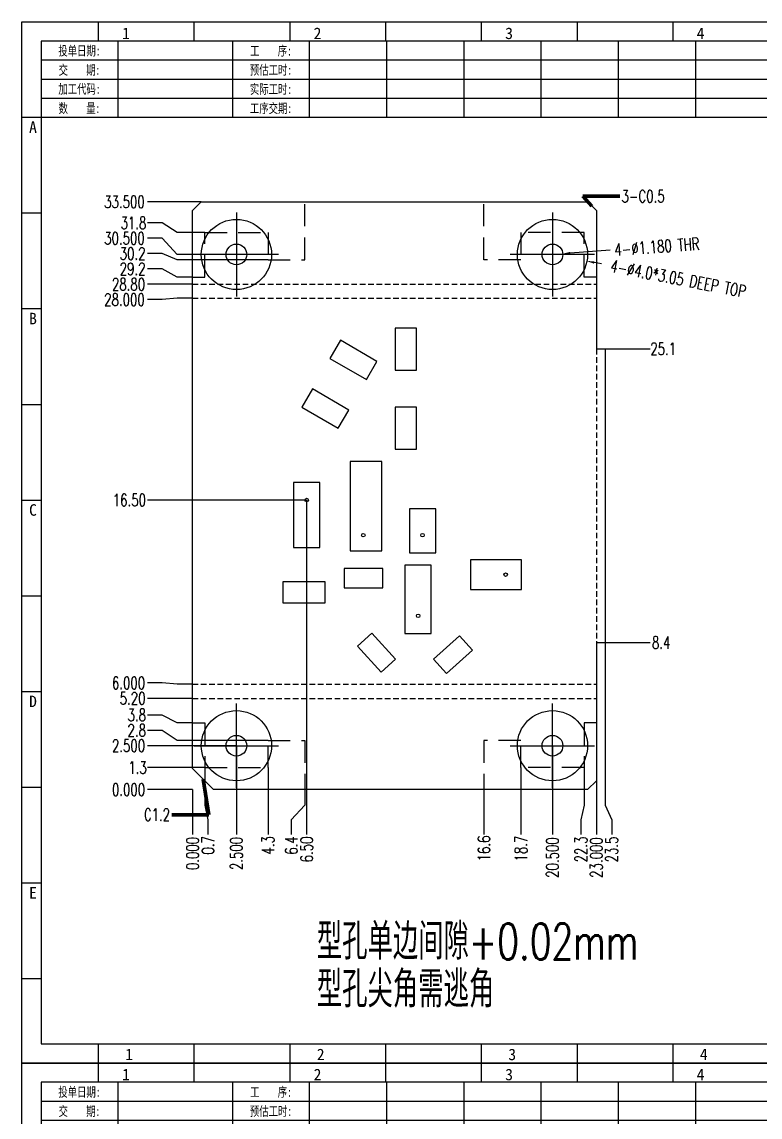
# Model space of a CAD drawing. Header units: millimetres. Extents: x -2852 to 5627, y -2271 to 1849.
# Drawn here: x -2726 to -2683.9, y -426.7 to -364.3 of the extents above; entities that cross this region are included whole.
import ezdxf
from ezdxf.enums import TextEntityAlignment as Align

# ---------------------------------------------------------------- set-up
doc = ezdxf.new("R2010")
doc.units = ezdxf.units.MM
doc.header["$PDSIZE"] = 3
for name, pattern in [('CENTER', [50.8, 31.75, -6.35, 6.35, -6.35]), ('DASHED', [19.05, 12.7, -6.35]), ('DASHED2', [9.525, 6.35, -3.175])]:
    doc.linetypes.add(name, pattern=pattern)
for name, color, linetype in [('1', 7, 'Continuous'), ('11', 4, 'DASHED2'), ('41', 1, 'Continuous'), ('PUNCH', 1, 'Continuous'), ('S01', 170, 'Continuous')]:
    doc.layers.add(name, color=color, linetype=linetype)
doc.styles.add('jet01', font='simplex.shx', dxfattribs={"width": 0.7, "bigfont": 'hztxt.shx'})
doc.styles.add('jet02', font='simplex.shx', dxfattribs={"width": 0.7})
doc.styles.get("Standard").update_dxf_attribs({"font": '仿宋_GB2312_0.ttf', "width": 0.7})
doc.styles.add('tk', font='', dxfattribs={"width": 0.7})
doc.styles.add('tk 2', font='仿宋_GB2312_0.ttf', dxfattribs={"width": 0.65})
doc.styles.get('tk').set_extended_font_data('NSimSun')
doc.dimstyles.new('jet02', dxfattribs={"dimtxt": 3.5, "dimasz": 2.1, "dimexe": 1, "dimexo": 0, "dimgap": 0.5, "dimtad": 0, "dimtoh": 1, "dimdec": 3, "dimzin": 9, "dimdsep": 46, "dimtxsty": 'jet02', "dimcen": 0, "dimclrt": 256, "dimazin": 2, "dimtfac": 1, "dimtdec": 3, "dimtofl": 0, "dimtmove": 0, "dimatfit": 1, "dimfxl": 0, "dimarcsym": 0})

# ---------------------------------------------------------------- blocks, each defined once
blk = doc.blocks.new('S01-PILOT119')
at = {"layer": 'S01', "color": 6, "linetype": 'CENTER'}
for p, q in [((0, 2.4), (0, -2.4)), ((2.4, 0), (-2.4, 0))]:
    blk.add_line(p, q, dxfattribs=at)
at = {"layer": 'S01', "linetype": 'Continuous'}
for radius in [2, 0.59]:
    blk.add_circle((0, 0), radius, dxfattribs=at)
blk = doc.blocks.new('A3-N')
at = {"layer": '1', "color": 1}
for p, q in [((0, 0), (0, 296.73)), ((0, 296.73), (420, 296.73)), ((21.82, 291.27), (21.82, 296.73)), ((49.09, 291.27), (49.09, 296.73)), ((76.36, 291.27), (76.36, 296.73)), ((103.64, 291.27), (103.64, 296.73)), ((103.64, 291.27), (103.64, 296.73)), ((103.64, 291.27), (103.64, 296.73)), ((130.91, 291.27), (130.91, 296.73)), ((158.18, 291.27), (158.18, 296.73)), ((185.45, 291.27), (185.45, 296.73)), ((5.45, 269.45), (0, 269.45)), ((5.45, 242.18), (0, 242.18)), ((5.45, 214.91), (0, 214.91)), ((5.45, 187.64), (0, 187.64)), ((5.45, 160.36), (0, 160.36)), ((5.45, 133.09), (0, 133.09)), ((5.45, 105.82), (0, 105.82)), ((5.45, 78.55), (0, 78.55)), ((5.45, 51.27), (0, 51.27)), ((5.45, 24), (0, 24)), ((21.82, 0), (21.82, 5.45)), ((49.09, 0), (49.09, 5.45)), ((76.36, 0), (76.36, 5.45)), ((103.64, 0), (103.64, 5.45)), ((130.91, 0), (130.91, 5.45)), ((158.18, 0), (158.18, 5.45)), ((185.45, 0), (185.45, 5.45)), ((1, 0), (0, 0)), ((420, 0), (1, 0))]:
    blk.add_line(p, q, dxfattribs=at)
at = {"layer": '1'}
blk.add_lwpolyline([(221.45, 5.45), (414.55, 5.45), (414.55, 291.27), (5.45, 291.27), (5.45, 5.45), (414.55, 5.45)], dxfattribs=at)
at = {"layer": '41'}
for p, q in [((27.27, 291.27), (27.27, 269.45)), ((60, 291.27), (60, 269.45)), ((81.82, 291.27), (81.82, 269.45)), ((103.82, 291.27), (103.82, 269.45)), ((125.82, 291.27), (125.82, 269.45)), ((147.82, 291.27), (147.82, 269.45)), ((169.82, 291.27), (169.82, 269.45)), ((191.82, 291.27), (191.82, 269.45)), ((367.82, 285.82), (5.45, 285.82)), ((367.82, 280.36), (5.45, 280.36)), ((367.82, 274.91), (5.45, 274.91)), ((414.55, 269.45), (5.45, 269.45))]:
    blk.add_line(p, q, dxfattribs=at)
at = {"layer": '1', "color": 1}
for s, p in [('1', (29.64, 295.11)), ('2', (84.18, 295.11)), ('3', (138.73, 295.11)), ('4', (193.27, 295.11)), ('1', (30.53, 4.11)), ('2', (85.08, 4.11)), ('3', (139.62, 4.11)), ('4', (194.17, 4.11))]:
    blk.add_text(s, height=3.27, dxfattribs=at).set_placement(p, align=Align.TOP_CENTER)
at = {"layer": '1', "style": 'tk', "width": 0.7}
for s, p in [('工    序:', (70.91, 288.55)), ('投单日期:', (16.36, 288.55)), ('交    期:', (16.36, 283.09)), ('预估工时:', (70.91, 283.09)), ('加工代码:', (16.36, 277.64)), ('实际工时:', (70.91, 277.64)), ('数    量:', (16.36, 272.18)), ('工序交期:', (70.91, 272.18))]:
    blk.add_text(s, height=2.727, dxfattribs=at).set_placement(p, align=Align.MIDDLE)
at = {"layer": '1', "color": 1}
for s, p in [('A', (2.04, 268.36)), ('B', (2.04, 213.82)), ('C', (2.04, 159.27)), ('D', (2.04, 104.73)), ('E', (2.04, 50.18))]:
    blk.add_text(s, height=3.27, dxfattribs=at).set_placement(p, align=Align.TOP_LEFT)
at = {"layer": '1', "style": 'tk 2', "width": 0.7}
for tag, p in [('PATR-NO1', (309.84, 32.96)), ('TITLE', (365.74, 30.9)), ('PATR-NO2', (309.84, 27.81)), ('DWG-NO:', (366.54, 18.14))]:
    blk.add_attdef(tag, p, '', height=3.27, dxfattribs=at)
at = {"layer": '1', "color": 1, "style": 'tk 2', "width": 0.7}
for tag, p in [('DRAW', (314.55, 7.27)), ('DATE', (334.72, 7.32))]:
    blk.add_attdef(tag, p, '', height=3.49, dxfattribs=at)
at = {"layer": '1', "style": 'tk 2', "width": 0.7}
for tag, p in [('SCALE', (376.55, 8.73)), ('SHEET', (386.6, 8.72)), ('REV', (397.38, 8.73))]:
    blk.add_attdef(tag, text='', height=2.18, dxfattribs=at).set_placement(p, align=Align.MIDDLE_LEFT)
blk = doc.blocks.new('*D776')
at = {"layer": '41', "ltscale": 0.05}
blk.add_line((-1801.044, -2860.479), (-1803.608, -2860.479), dxfattribs=at)
at = {"layer": 'Defpoints', "color": 0, "ltscale": 0.05}
for p in [(-1803.608, -2860.479), (-1801.044, -2860.479), (-1801.044, -2860.479)]:
    blk.add_point(p, dxfattribs=at)
at = {"layer": '41', "ltscale": 0.05, "insert": (-1804.688, -2860.479), "char_height": 0.7, "attachment_point": 5, "style": 'jet02'}
blk.add_mtext('0.000', dxfattribs=at)
blk = doc.blocks.new('*D777')
at = {"layer": '41', "ltscale": 0.05}
blk.add_line((-1800.344, -2859.229), (-1803.608, -2859.229), dxfattribs=at)
at = {"layer": 'Defpoints', "color": 0, "ltscale": 0.05}
for p in [(-1803.608, -2859.229), (-1800.344, -2859.229), (-1801.044, -2860.479)]:
    blk.add_point(p, dxfattribs=at)
at = {"layer": '41', "ltscale": 0.05, "insert": (-1804.175, -2859.229), "char_height": 0.7, "attachment_point": 5, "style": 'jet02'}
blk.add_mtext('1.3', dxfattribs=at)
blk = doc.blocks.new('*D778')
at = {"layer": '41', "ltscale": 0.05}
blk.add_line((-1798.544, -2857.979), (-1803.608, -2857.979), dxfattribs=at)
at = {"layer": 'Defpoints', "color": 0, "ltscale": 0.05}
for p in [(-1803.608, -2857.979), (-1798.544, -2857.979), (-1801.044, -2860.479)]:
    blk.add_point(p, dxfattribs=at)
at = {"layer": '41', "ltscale": 0.05, "insert": (-1804.688, -2857.979), "char_height": 0.7, "attachment_point": 5, "style": 'jet02'}
blk.add_mtext('2.500', dxfattribs=at)
blk = doc.blocks.new('*D779')
at = {"layer": '41', "ltscale": 0.05}
for p, q in [((-1802.768, -2857.104), (-1803.608, -2857.104)), ((-1801.928, -2857.679), (-1802.768, -2857.104)), ((-1796.744, -2857.679), (-1801.928, -2857.679))]:
    blk.add_line(p, q, dxfattribs=at)
at = {"layer": 'Defpoints', "color": 0, "ltscale": 0.05}
for p in [(-1803.608, -2857.104), (-1796.744, -2857.679), (-1801.044, -2860.479)]:
    blk.add_point(p, dxfattribs=at)
at = {"layer": '41', "ltscale": 0.05, "insert": (-1804.222, -2857.104), "char_height": 0.7, "attachment_point": 5, "style": 'jet02'}
blk.add_mtext('2.8', dxfattribs=at)
blk = doc.blocks.new('*D780')
at = {"layer": '41', "ltscale": 0.05}
for p, q in [((-1802.768, -2856.229), (-1803.608, -2856.229)), ((-1801.928, -2856.679), (-1802.768, -2856.229)), ((-1801.044, -2856.679), (-1801.928, -2856.679))]:
    blk.add_line(p, q, dxfattribs=at)
at = {"layer": 'Defpoints', "color": 0, "ltscale": 0.05}
for p in [(-1803.608, -2856.229), (-1801.044, -2856.679), (-1801.044, -2860.479)]:
    blk.add_point(p, dxfattribs=at)
at = {"layer": '41', "ltscale": 0.05, "insert": (-1804.222, -2856.229), "char_height": 0.7, "attachment_point": 5, "style": 'jet02'}
blk.add_mtext('3.8', dxfattribs=at)
blk = doc.blocks.new('*D781')
at = {"layer": '41', "ltscale": 0.05}
blk.add_line((-1801.044, -2855.279), (-1803.608, -2855.279), dxfattribs=at)
at = {"layer": 'Defpoints', "color": 0, "ltscale": 0.05}
for p in [(-1803.608, -2855.279), (-1801.044, -2855.279), (-1801.044, -2860.479)]:
    blk.add_point(p, dxfattribs=at)
at = {"layer": '41', "ltscale": 0.05, "insert": (-1804.455, -2855.279), "char_height": 0.7, "attachment_point": 5, "style": 'jet02'}
blk.add_mtext('5.20', dxfattribs=at)
blk = doc.blocks.new('*D782')
at = {"layer": '41', "ltscale": 0.05}
for p, q in [((-1802.768, -2854.404), (-1803.608, -2854.404)), ((-1801.928, -2854.479), (-1802.768, -2854.404)), ((-1801.044, -2854.479), (-1801.928, -2854.479))]:
    blk.add_line(p, q, dxfattribs=at)
at = {"layer": 'Defpoints', "color": 0, "ltscale": 0.05}
for p in [(-1803.608, -2854.404), (-1801.044, -2854.479), (-1801.044, -2860.479)]:
    blk.add_point(p, dxfattribs=at)
at = {"layer": '41', "ltscale": 0.05, "insert": (-1804.688, -2854.404), "char_height": 0.7, "attachment_point": 5, "style": 'jet02'}
blk.add_mtext('6.000', dxfattribs=at)
blk = doc.blocks.new('*D783')
at = {"layer": '41', "ltscale": 0.05}
blk.add_line((-1794.544, -2843.979), (-1803.608, -2843.979), dxfattribs=at)
at = {"layer": 'Defpoints', "color": 0, "ltscale": 0.05}
for p in [(-1803.608, -2843.979), (-1794.544, -2843.979), (-1801.044, -2860.479)]:
    blk.add_point(p, dxfattribs=at)
at = {"layer": '41', "ltscale": 0.05, "insert": (-1804.642, -2843.979), "char_height": 0.7, "attachment_point": 5, "style": 'jet02'}
blk.add_mtext('16.50', dxfattribs=at)
blk = doc.blocks.new('*D784')
at = {"layer": '41', "ltscale": 0.05}
for p, q in [((-1802.768, -2832.554), (-1803.608, -2832.554)), ((-1801.928, -2832.479), (-1802.768, -2832.554)), ((-1801.044, -2832.479), (-1801.928, -2832.479))]:
    blk.add_line(p, q, dxfattribs=at)
at = {"layer": 'Defpoints', "color": 0, "ltscale": 0.05}
for p in [(-1803.608, -2832.554), (-1801.044, -2832.479), (-1801.044, -2860.479)]:
    blk.add_point(p, dxfattribs=at)
at = {"layer": '41', "ltscale": 0.05, "insert": (-1804.922, -2832.554), "char_height": 0.7, "attachment_point": 5, "style": 'jet02'}
blk.add_mtext('28.000', dxfattribs=at)
blk = doc.blocks.new('*D785')
at = {"layer": '41', "ltscale": 0.05}
blk.add_line((-1801.044, -2831.679), (-1803.608, -2831.679), dxfattribs=at)
at = {"layer": 'Defpoints', "color": 0, "ltscale": 0.05}
for p in [(-1803.608, -2831.679), (-1801.044, -2831.679), (-1801.044, -2860.479)]:
    blk.add_point(p, dxfattribs=at)
at = {"layer": '41', "ltscale": 0.05, "insert": (-1804.688, -2831.679), "char_height": 0.7, "attachment_point": 5, "style": 'jet02'}
blk.add_mtext('28.80', dxfattribs=at)
blk = doc.blocks.new('*D786')
at = {"layer": '41', "ltscale": 0.05}
for p, q in [((-1802.768, -2830.804), (-1803.608, -2830.804)), ((-1801.928, -2831.279), (-1802.768, -2830.804)), ((-1801.044, -2831.279), (-1801.928, -2831.279))]:
    blk.add_line(p, q, dxfattribs=at)
at = {"layer": 'Defpoints', "color": 0, "ltscale": 0.05}
for p in [(-1803.608, -2830.804), (-1801.044, -2831.279), (-1801.044, -2860.479)]:
    blk.add_point(p, dxfattribs=at)
at = {"layer": '41', "ltscale": 0.05, "insert": (-1804.455, -2830.804), "char_height": 0.7, "attachment_point": 5, "style": 'jet02'}
blk.add_mtext('29.2', dxfattribs=at)
blk = doc.blocks.new('*D787')
at = {"layer": '41', "ltscale": 0.05}
for p, q in [((-1802.768, -2829.929), (-1803.608, -2829.929)), ((-1801.928, -2830.279), (-1802.768, -2829.929)), ((-1796.744, -2830.279), (-1801.928, -2830.279))]:
    blk.add_line(p, q, dxfattribs=at)
at = {"layer": 'Defpoints', "color": 0, "ltscale": 0.05}
for p in [(-1803.608, -2829.929), (-1796.744, -2830.279), (-1801.044, -2860.479)]:
    blk.add_point(p, dxfattribs=at)
at = {"layer": '41', "ltscale": 0.05, "insert": (-1804.455, -2829.929), "char_height": 0.7, "attachment_point": 5, "style": 'jet02'}
blk.add_mtext('30.2', dxfattribs=at)
blk = doc.blocks.new('*D788')
at = {"layer": '41', "ltscale": 0.05}
for p, q in [((-1802.768, -2829.054), (-1803.608, -2829.054)), ((-1801.928, -2829.979), (-1802.768, -2829.054)), ((-1798.544, -2829.979), (-1801.928, -2829.979))]:
    blk.add_line(p, q, dxfattribs=at)
at = {"layer": 'Defpoints', "color": 0, "ltscale": 0.05}
for p in [(-1803.608, -2829.054), (-1798.544, -2829.979), (-1801.044, -2860.479)]:
    blk.add_point(p, dxfattribs=at)
at = {"layer": '41', "ltscale": 0.05, "insert": (-1804.922, -2829.054), "char_height": 0.7, "attachment_point": 5, "style": 'jet02'}
blk.add_mtext('30.500', dxfattribs=at)
blk = doc.blocks.new('*D789')
at = {"layer": '41', "ltscale": 0.05}
for p, q in [((-1802.768, -2828.179), (-1803.608, -2828.179)), ((-1801.928, -2828.729), (-1802.768, -2828.179)), ((-1800.344, -2828.729), (-1801.928, -2828.729))]:
    blk.add_line(p, q, dxfattribs=at)
at = {"layer": 'Defpoints', "color": 0, "ltscale": 0.05}
for p in [(-1803.608, -2828.179), (-1800.344, -2828.729), (-1801.044, -2860.479)]:
    blk.add_point(p, dxfattribs=at)
at = {"layer": '41', "ltscale": 0.05, "insert": (-1804.408, -2828.179), "char_height": 0.7, "attachment_point": 5, "style": 'jet02'}
blk.add_mtext('31.8', dxfattribs=at)
blk = doc.blocks.new('*D790')
at = {"layer": '41', "ltscale": 0.05}
blk.add_line((-1800.544, -2826.979), (-1803.608, -2826.979), dxfattribs=at)
at = {"layer": 'Defpoints', "color": 0, "ltscale": 0.05}
for p in [(-1803.608, -2826.979), (-1800.544, -2826.979), (-1801.044, -2860.479)]:
    blk.add_point(p, dxfattribs=at)
at = {"layer": '41', "ltscale": 0.05, "insert": (-1804.922, -2826.979), "char_height": 0.7, "attachment_point": 5, "style": 'jet02'}
blk.add_mtext('33.500', dxfattribs=at)
blk = doc.blocks.new('*D791')
at = {"layer": '41', "ltscale": 0.05}
blk.add_line((-1777.544, -2852.099), (-1774.981, -2852.099), dxfattribs=at)
at = {"layer": 'Defpoints', "color": 0, "ltscale": 0.05}
for p in [(-1777.544, -2852.099), (-1774.981, -2852.099), (-1801.044, -2860.479)]:
    blk.add_point(p, dxfattribs=at)
at = {"layer": '41', "ltscale": 0.05, "insert": (-1774.356, -2852.099), "char_height": 0.7, "attachment_point": 5, "style": 'jet02'}
blk.add_mtext('8.4', dxfattribs=at)
blk = doc.blocks.new('*D792')
at = {"layer": '41', "ltscale": 0.05}
blk.add_line((-1777.544, -2835.359), (-1774.981, -2835.359), dxfattribs=at)
at = {"layer": 'Defpoints', "color": 0, "ltscale": 0.05}
for p in [(-1777.544, -2835.359), (-1774.981, -2835.359), (-1801.044, -2860.479)]:
    blk.add_point(p, dxfattribs=at)
at = {"layer": '41', "ltscale": 0.05, "insert": (-1774.239, -2835.359), "char_height": 0.7, "attachment_point": 5, "style": 'jet02'}
blk.add_mtext('25.1', dxfattribs=at)
blk = doc.blocks.new('*D793')
at = {"layer": '41', "ltscale": 0.05}
blk.add_line((-1801.044, -2860.479), (-1801.044, -2863.043), dxfattribs=at)
at = {"layer": 'Defpoints', "color": 0, "ltscale": 0.05}
for p in [(-1801.044, -2860.479), (-1801.044, -2860.479), (-1801.044, -2863.043)]:
    blk.add_point(p, dxfattribs=at)
at = {"layer": '41', "ltscale": 0.05, "insert": (-1801.044, -2864.123), "char_height": 0.7, "attachment_point": 5, "rotation": 90, "style": 'jet02'}
blk.add_mtext('0.000', dxfattribs=at)
blk = doc.blocks.new('*D794')
at = {"layer": '41', "ltscale": 0.05}
for p, q in [((-1800.344, -2859.229), (-1800.344, -2861.363)), ((-1800.344, -2861.363), (-1800.169, -2862.203)), ((-1800.169, -2862.203), (-1800.169, -2863.043))]:
    blk.add_line(p, q, dxfattribs=at)
at = {"layer": 'Defpoints', "color": 0, "ltscale": 0.05}
for p in [(-1800.344, -2859.229), (-1801.044, -2860.479), (-1800.169, -2863.043)]:
    blk.add_point(p, dxfattribs=at)
at = {"layer": '41', "ltscale": 0.05, "insert": (-1800.169, -2863.656), "char_height": 0.7, "attachment_point": 5, "rotation": 90, "style": 'jet02'}
blk.add_mtext('0.7', dxfattribs=at)
blk = doc.blocks.new('*D795')
at = {"layer": '41', "ltscale": 0.05}
blk.add_line((-1798.544, -2857.979), (-1798.544, -2863.043), dxfattribs=at)
at = {"layer": 'Defpoints', "color": 0, "ltscale": 0.05}
for p in [(-1798.544, -2857.979), (-1801.044, -2860.479), (-1798.544, -2863.043)]:
    blk.add_point(p, dxfattribs=at)
at = {"layer": '41', "ltscale": 0.05, "insert": (-1798.544, -2864.123), "char_height": 0.7, "attachment_point": 5, "rotation": 90, "style": 'jet02'}
blk.add_mtext('2.500', dxfattribs=at)
blk = doc.blocks.new('*D796')
at = {"layer": '41', "ltscale": 0.05}
blk.add_line((-1796.744, -2859.229), (-1796.744, -2863.043), dxfattribs=at)
at = {"layer": 'Defpoints', "color": 0, "ltscale": 0.05}
for p in [(-1796.744, -2859.229), (-1801.044, -2860.479), (-1796.744, -2863.043)]:
    blk.add_point(p, dxfattribs=at)
at = {"layer": '41', "ltscale": 0.05, "insert": (-1796.744, -2863.656), "char_height": 0.7, "attachment_point": 5, "rotation": 90, "style": 'jet02'}
blk.add_mtext('4.3', dxfattribs=at)
blk = doc.blocks.new('*D797')
at = {"layer": '41', "ltscale": 0.05}
for p, q in [((-1794.644, -2860.479), (-1794.644, -2861.363)), ((-1794.644, -2861.363), (-1795.419, -2862.203)), ((-1795.419, -2862.203), (-1795.419, -2863.043))]:
    blk.add_line(p, q, dxfattribs=at)
at = {"layer": 'Defpoints', "color": 0, "ltscale": 0.05}
for p in [(-1801.044, -2860.479), (-1794.644, -2860.479), (-1795.419, -2863.043)]:
    blk.add_point(p, dxfattribs=at)
at = {"layer": '41', "ltscale": 0.05, "insert": (-1795.419, -2863.668), "char_height": 0.7, "attachment_point": 5, "rotation": 90, "style": 'jet02'}
blk.add_mtext('6.4', dxfattribs=at)
blk = doc.blocks.new('*D798')
at = {"layer": '41', "ltscale": 0.05}
blk.add_line((-1794.544, -2843.979), (-1794.544, -2863.043), dxfattribs=at)
at = {"layer": 'Defpoints', "color": 0, "ltscale": 0.05}
for p in [(-1794.544, -2843.979), (-1801.044, -2860.479), (-1794.544, -2863.043)]:
    blk.add_point(p, dxfattribs=at)
at = {"layer": '41', "ltscale": 0.05, "insert": (-1794.544, -2863.89), "char_height": 0.7, "attachment_point": 5, "rotation": 90, "style": 'jet02'}
blk.add_mtext('6.50', dxfattribs=at)
blk = doc.blocks.new('*D799')
at = {"layer": '41', "ltscale": 0.05}
blk.add_line((-1784.444, -2860.479), (-1784.444, -2863.043), dxfattribs=at)
at = {"layer": 'Defpoints', "color": 0, "ltscale": 0.05}
for p in [(-1801.044, -2860.479), (-1784.444, -2860.479), (-1784.444, -2863.043)]:
    blk.add_point(p, dxfattribs=at)
at = {"layer": '41', "ltscale": 0.05, "insert": (-1784.444, -2863.831), "char_height": 0.7, "attachment_point": 5, "rotation": 90, "style": 'jet02'}
blk.add_mtext('16.6', dxfattribs=at)
blk = doc.blocks.new('*D800')
at = {"layer": '41', "ltscale": 0.05}
blk.add_line((-1782.344, -2859.229), (-1782.344, -2863.043), dxfattribs=at)
at = {"layer": 'Defpoints', "color": 0, "ltscale": 0.05}
for p in [(-1782.344, -2859.229), (-1801.044, -2860.479), (-1782.344, -2863.043)]:
    blk.add_point(p, dxfattribs=at)
at = {"layer": '41', "ltscale": 0.05, "insert": (-1782.344, -2863.843), "char_height": 0.7, "attachment_point": 5, "rotation": 90, "style": 'jet02'}
blk.add_mtext('18.7', dxfattribs=at)
blk = doc.blocks.new('*D801')
at = {"layer": '41', "ltscale": 0.05}
blk.add_line((-1780.544, -2857.979), (-1780.544, -2863.043), dxfattribs=at)
at = {"layer": 'Defpoints', "color": 0, "ltscale": 0.05}
for p in [(-1780.544, -2857.979), (-1801.044, -2860.479), (-1780.544, -2863.043)]:
    blk.add_point(p, dxfattribs=at)
at = {"layer": '41', "ltscale": 0.05, "insert": (-1780.544, -2864.356), "char_height": 0.7, "attachment_point": 5, "rotation": 90, "style": 'jet02'}
blk.add_mtext('20.500', dxfattribs=at)
blk = doc.blocks.new('*D802')
at = {"layer": '41', "ltscale": 0.05}
for p, q in [((-1778.744, -2859.229), (-1778.744, -2861.363)), ((-1778.744, -2861.363), (-1778.919, -2862.203)), ((-1778.919, -2862.203), (-1778.919, -2863.043))]:
    blk.add_line(p, q, dxfattribs=at)
at = {"layer": 'Defpoints', "color": 0, "ltscale": 0.05}
for p in [(-1778.744, -2859.229), (-1801.044, -2860.479), (-1778.919, -2863.043)]:
    blk.add_point(p, dxfattribs=at)
at = {"layer": '41', "ltscale": 0.05, "insert": (-1778.919, -2863.89), "char_height": 0.7, "attachment_point": 5, "rotation": 90, "style": 'jet02'}
blk.add_mtext('22.3', dxfattribs=at)
blk = doc.blocks.new('*D803')
at = {"layer": '41', "ltscale": 0.05}
blk.add_line((-1778.044, -2859.979), (-1778.044, -2863.043), dxfattribs=at)
at = {"layer": 'Defpoints', "color": 0, "ltscale": 0.05}
for p in [(-1778.044, -2859.979), (-1801.044, -2860.479), (-1778.044, -2863.043)]:
    blk.add_point(p, dxfattribs=at)
at = {"layer": '41', "ltscale": 0.05, "insert": (-1778.044, -2864.356), "char_height": 0.7, "attachment_point": 5, "rotation": 90, "style": 'jet02'}
blk.add_mtext('23.000', dxfattribs=at)
blk = doc.blocks.new('*D804')
at = {"layer": '41', "ltscale": 0.05}
for p, q in [((-1777.544, -2852.099), (-1777.544, -2861.363)), ((-1777.544, -2861.363), (-1777.169, -2862.203)), ((-1777.169, -2862.203), (-1777.169, -2863.043))]:
    blk.add_line(p, q, dxfattribs=at)
at = {"layer": 'Defpoints', "color": 0, "ltscale": 0.05}
for p in [(-1777.544, -2852.099), (-1801.044, -2860.479), (-1777.169, -2863.043)]:
    blk.add_point(p, dxfattribs=at)
at = {"layer": '41', "ltscale": 0.05, "insert": (-1777.169, -2863.89), "char_height": 0.7, "attachment_point": 5, "rotation": 90, "style": 'jet02'}
blk.add_mtext('23.5', dxfattribs=at)
blk = doc.blocks.new('*D805')
at = {"layer": '41', "ltscale": 0.05}
blk.add_line((-1777.257, -2829.735), (-1779.537, -2829.904), dxfattribs=at)
blk.add_solid([(-1779.542, -2829.835), (-1779.532, -2829.974), (-1779.956, -2829.935)], dxfattribs=at)
at = {"layer": 'Defpoints', "color": 0, "ltscale": 0.05}
for p in [(-1781.133, -2830.023), (-1779.956, -2829.935)]:
    blk.add_point(p, dxfattribs=at)
at = {"layer": '41', "ltscale": 0.05, "insert": (-1774.598, -2829.538), "char_height": 0.7, "attachment_point": 5, "rotation": 4.24274, "style": 'jet02'}
blk.add_mtext('4-∅1.180{\\C1; THR}', dxfattribs=at)
blk = doc.blocks.new('*D806')
at = {"layer": '41', "ltscale": 0.05}
blk.add_line((-1777.756, -2830.516), (-1778.168, -2830.437), dxfattribs=at)
blk.add_solid([(-1778.155, -2830.368), (-1778.181, -2830.506), (-1778.581, -2830.357)], dxfattribs=at)
at = {"layer": 'Defpoints', "color": 0, "ltscale": 0.05}
for p in [(-1782.508, -2829.601), (-1778.581, -2830.357)]:
    blk.add_point(p, dxfattribs=at)
at = {"layer": '41', "ltscale": 0.05, "insert": (-1773.384, -2831.358), "char_height": 0.7, "attachment_point": 5, "rotation": 349.09613, "style": 'jet02'}
blk.add_mtext('4-∅4.0*3.05 DEEP TOP', dxfattribs=at)

msp = doc.modelspace()

# ---------------------------------------------------------------- linework, layer by layer
at = {"layer": '1', "ltscale": 0.05}
for p, q in [((-2716.2522, -375.0493), (-2715.7522, -374.5493)), ((-2716.2522, -406.8493), (-2716.2522, -375.0493)), ((-2715.7522, -374.5493), (-2693.7522, -374.5493)), ((-2693.7522, -374.5493), (-2693.2522, -375.0493)), ((-2693.2522, -375.0493), (-2693.2522, -382.9293)), ((-2693.2522, -382.9293), (-2692.7522, -382.9293)), ((-2692.7522, -382.9293), (-2692.7522, -399.6693)), ((-2693.2522, -399.6693), (-2692.7522, -399.6693)), ((-2693.2522, -399.6693), (-2693.2522, -407.5493)), ((-2715.0522, -408.0493), (-2716.2522, -406.8493)), ((-2693.2522, -407.5493), (-2693.7522, -408.0493)), ((-2693.7522, -408.0493), (-2715.0522, -408.0493))]:
    msp.add_line(p, q, dxfattribs=at)
at = {"layer": '11', "ltscale": 0.05}
for p, q in [((-2716.2522, -379.2493), (-2693.2522, -379.2493)), ((-2716.2522, -380.0493), (-2693.2522, -380.0493)), ((-2693.2522, -382.9293), (-2693.2522, -399.6693)), ((-2716.2522, -402.0493), (-2693.2522, -402.0493)), ((-2716.2522, -402.8493), (-2693.2522, -402.8493))]:
    msp.add_line(p, q, dxfattribs=at)
at = {"layer": '11', "linetype": 'DASHED', "ltscale": 0.1}
for points in [[(-2716.2522, -378.8493), (-2715.5522, -378.8493), (-2715.5522, -376.2993), (-2711.9522, -376.2993), (-2711.9522, -377.8493), (-2709.8522, -377.8493), (-2709.8522, -374.5493)], [(-2693.2522, -378.8493), (-2693.9522, -378.8493), (-2693.9522, -376.2993), (-2697.5522, -376.2993), (-2697.5522, -377.8493), (-2699.6522, -377.8493), (-2699.6522, -374.5493)], [(-2716.2522, -404.2493), (-2715.5522, -404.2493), (-2715.5522, -406.7993), (-2711.9522, -406.7993), (-2711.9522, -405.2493), (-2709.8522, -405.2493), (-2709.8522, -408.0493)], [(-2693.2522, -404.2493), (-2693.9522, -404.2493), (-2693.9522, -406.7993), (-2697.5522, -406.7993), (-2697.5522, -405.2493), (-2699.6522, -405.2493), (-2699.6522, -408.0493)]]:
    msp.add_lwpolyline(points, dxfattribs=at)
at = {"layer": 'PUNCH', "ltscale": 0.05}
for points in [[(-2703.5022, -381.7493), (-2704.7022, -381.7493), (-2704.7022, -384.1493), (-2703.5022, -384.1493)], [(-2707.8262, -382.4436), (-2708.4262, -383.4828), (-2706.3478, -384.6828), (-2705.7478, -383.6436)], [(-2709.4262, -385.2148), (-2710.0262, -386.2541), (-2707.9478, -387.4541), (-2707.3478, -386.4148)], [(-2703.5022, -386.2493), (-2704.7022, -386.2493), (-2704.7022, -388.6493), (-2703.5022, -388.6493)], [(-2705.4772, -389.3493), (-2707.2772, -389.3493), (-2707.2772, -394.4493), (-2705.4772, -394.4493)], [(-2709.0022, -390.5493), (-2710.5022, -390.5493), (-2710.5022, -394.2493), (-2709.0022, -394.2493)], [(-2702.4022, -392.0493), (-2703.9022, -392.0493), (-2703.9022, -394.5493), (-2702.4022, -394.5493)], [(-2700.4202, -394.9493), (-2700.4202, -396.6493), (-2697.5202, -396.6493), (-2697.5202, -394.9493)], [(-2707.6222, -395.4493), (-2707.6222, -396.5493), (-2705.4222, -396.5493), (-2705.4222, -395.4493)], [(-2702.6522, -395.2493), (-2704.1522, -395.2493), (-2704.1522, -399.1493), (-2702.6522, -399.1493)], [(-2711.1022, -396.1993), (-2711.1022, -397.3993), (-2708.7022, -397.3993), (-2708.7022, -396.1993)], [(-2706.0359, -399.1304), (-2706.8534, -399.8664), (-2705.5151, -401.3527), (-2704.6977, -400.6167)], [(-2700.3042, -400.0969), (-2701.0402, -399.2795), (-2702.5265, -400.6178), (-2701.7905, -401.4352)]]:
    msp.add_lwpolyline(points, close=True, dxfattribs=at)
for centre in [(-2709.7522, -391.5493), (-2706.5272, -393.5493), (-2703.1522, -393.5493), (-2698.4202, -395.7993), (-2703.4022, -398.1493)]:
    msp.add_circle(centre, 0.1, dxfattribs=at)

# ---------------------------------------------------------------- block references
at = {"layer": '1', "ltscale": 0.05, "xscale": 0.2000000000000455, "yscale": 0.2000000000000455, "zscale": 0.2000000000000455}
for p in [(-2725.969, -423.6399), (-2725.969, -482.9854)]:
    msp.add_blockref('A3-N', p, dxfattribs=at)
at = {"layer": 'S01', "color": 3}
for p in [(-2713.7522, -377.5493), (-2695.7522, -377.5493)]:
    msp.add_blockref('S01-PILOT119', p, dxfattribs=at)
at = {"layer": 'S01', "color": 3, "rotation": 180}
for p in [(-2713.7522, -405.5493), (-2695.7522, -405.5493)]:
    msp.add_blockref('S01-PILOT119', p, dxfattribs=at)

# ---------------------------------------------------------------- texts
at = {"layer": '1', "ltscale": 0.05, "style": 'jet01', "width": 0.7}
for s, height, p in [('型孔单边间隙+0.02mm', 2.064003, (-2709.1779, -417.7389)), ('型孔尖角需逃角', 2.064, (-2709.1779, -420.4659))]:
    msp.add_text(s, height=height, dxfattribs=at).set_placement(p)
at = {"layer": '41', "ltscale": 0.05, "char_height": 0.7, "style": 'jet02'}
for s, insert, attachment_point in [('3-C0.5', (-2691.8206, -374.2328), 4), ('C1.2', (-2717.5301, -409.4837), 6)]:
    msp.add_mtext(s, dxfattribs=dict(at, insert=insert, attachment_point=attachment_point))

# ---------------------------------------------------------------- dimensions: what is measured, and where the dimension line sits
at = {"layer": '41', "ltscale": 0.05}
for feature_location, offset, dtype, origin, override, picture, middle, set_off in [((-2715.7522, -374.5493), (-3.0638, 0), 0, (-2716.2522, -408.0493), {"dimscale": 0.2, "dimtoh": 0, "dimzin": 1, "dimclrd": 256, "dimclre": 256, "dimadec": 3, "dimazin": 0, "dimatfit": 3, "dimlwd": 65535, "dimlwe": 65535}, '*D790', (-2720.1293, -374.5493), (-915.2077, 2452.4298)), ((-2715.5521743344, -376.2992594981), (-3.2637994368, 0.5500000001), 0, (-2716.2521743344, -408.0492594983), {"dimscale": 0.2, "dimtoh": 0, "dimdec": 1, "dimzin": 1, "dimclrd": 256, "dimclre": 256, "dimadec": 1, "dimazin": 0, "dimatfit": 3, "dimlwd": 65535, "dimlwe": 65535}, '*D789', (-2719.6159737712, -375.749259498), (-915.2077048823, 2452.4298167741)), ((-2713.7522, -377.5493), (-5.0638, 0.925), 0, (-2716.2522, -408.0493), {"dimscale": 0.2, "dimtoh": 0, "dimzin": 1, "dimclrd": 256, "dimclre": 256, "dimadec": 3, "dimazin": 0, "dimatfit": 3, "dimlwd": 65535, "dimlwe": 65535}, '*D788', (-2720.1293, -376.6243), (-915.2077, 2452.4298)), ((-2711.9522, -377.8493), (-6.8638, 0.35), 0, (-2716.2522, -408.0493), {"dimscale": 0.2, "dimtoh": 0, "dimdec": 1, "dimzin": 1, "dimclrd": 256, "dimclre": 256, "dimadec": 1, "dimazin": 0, "dimatfit": 3, "dimlwd": 65535, "dimlwe": 65535}, '*D787', (-2719.6626, -377.4993), (-915.2077, 2452.4298)), ((-2716.2522, -378.8493), (-2.5638, 0.475), 0, (-2716.2522, -408.0493), {"dimscale": 0.2, "dimtoh": 0, "dimdec": 1, "dimzin": 1, "dimclrd": 256, "dimclre": 256, "dimadec": 1, "dimazin": 0, "dimatfit": 3, "dimlwd": 65535, "dimlwe": 65535}, '*D786', (-2719.6626, -378.3743), (-915.2077, 2452.4298)), ((-2716.2522, -379.2493), (-2.5638, 0), 0, (-2716.2522, -408.0493), {"dimscale": 0.2, "dimtoh": 0, "dimdec": 2, "dimzin": 1, "dimclrd": 256, "dimclre": 256, "dimazin": 0, "dimatfit": 3, "dimlwd": 65535, "dimlwe": 65535}, '*D785', (-2719.896, -379.2493), (-915.2077, 2452.4298)), ((-2716.2522, -380.0493), (-2.5638, -0.075), 0, (-2716.2522, -408.0493), {"dimscale": 0.2, "dimtoh": 0, "dimzin": 1, "dimclrd": 256, "dimclre": 256, "dimadec": 3, "dimazin": 0, "dimatfit": 3, "dimlwd": 65535, "dimlwe": 65535}, '*D784', (-2720.1293, -380.1243), (-915.2077, 2452.4298)), ((-2692.7522, -382.9293), (2.5638, 0), 0, (-2716.2522, -408.0493), {"dimscale": 0.2, "dimtoh": 0, "dimdec": 1, "dimzin": 1, "dimclrd": 256, "dimclre": 256, "dimadec": 1, "dimazin": 0, "dimatfit": 3, "dimlwd": 65535, "dimlwe": 65535}, '*D792', (-2689.4467, -382.9293), (-915.2077, 2452.4298)), ((-2709.7522, -391.5493), (-9.0638, 0), 0, (-2716.2522, -408.0493), {"dimscale": 0.2, "dimtoh": 0, "dimdec": 2, "dimzin": 1, "dimclrd": 256, "dimclre": 256, "dimazin": 0, "dimatfit": 3, "dimlwd": 65535, "dimlwe": 65535}, '*D783', (-2719.8493, -391.5493), (-915.2077, 2452.4298)), ((-2709.7522, -391.5493), (0, -19.0638), 1, (-2716.2522, -408.0493), {"dimscale": 0.2, "dimtoh": 0, "dimdec": 2, "dimzin": 1, "dimclrd": 256, "dimclre": 256, "dimazin": 0, "dimatfit": 3, "dimlwd": 65535, "dimlwe": 65535}, '*D798', (-2709.7522, -411.4597), (-915.2077, 2452.4298)), ((-2692.7522, -399.6693), (2.5638, 0), 0, (-2716.2522, -408.0493), {"dimscale": 0.2, "dimtoh": 0, "dimdec": 1, "dimzin": 1, "dimclrd": 256, "dimclre": 256, "dimadec": 1, "dimazin": 0, "dimatfit": 3, "dimlwd": 65535, "dimlwe": 65535}, '*D791', (-2689.5634, -399.6693), (-915.2077, 2452.4298)), ((-2692.7522, -399.6693), (0.375, -10.9438), 1, (-2716.2522, -408.0493), {"dimscale": 0.2, "dimtoh": 0, "dimdec": 1, "dimzin": 1, "dimclrd": 256, "dimclre": 256, "dimadec": 1, "dimazin": 0, "dimatfit": 3, "dimlwd": 65535, "dimlwe": 65535}, '*D804', (-2692.3772, -411.4597), (-915.2077, 2452.4298)), ((-2716.2522, -402.0493), (-2.5638, 0.075), 0, (-2716.2522, -408.0493), {"dimscale": 0.2, "dimtoh": 0, "dimzin": 1, "dimclrd": 256, "dimclre": 256, "dimadec": 3, "dimazin": 0, "dimatfit": 3, "dimlwd": 65535, "dimlwe": 65535}, '*D782', (-2719.896, -401.9743), (-915.2077, 2452.4298)), ((-2716.2522, -402.8493), (-2.5638, 0), 0, (-2716.2522, -408.0493), {"dimscale": 0.2, "dimtoh": 0, "dimdec": 2, "dimzin": 1, "dimclrd": 256, "dimclre": 256, "dimazin": 0, "dimatfit": 3, "dimlwd": 65535, "dimlwe": 65535}, '*D781', (-2719.6626, -402.8493), (-915.2077, 2452.4298)), ((-2716.2522, -404.2493), (-2.5638, 0.45), 0, (-2716.2522, -408.0493), {"dimscale": 0.2, "dimtoh": 0, "dimdec": 1, "dimzin": 1, "dimclrd": 256, "dimclre": 256, "dimadec": 1, "dimazin": 0, "dimatfit": 3, "dimlwd": 65535, "dimlwe": 65535}, '*D780', (-2719.4293, -403.7993), (-915.2077, 2452.4298)), ((-2711.9522, -405.2493), (-6.8638, 0.575), 0, (-2716.2522, -408.0493), {"dimscale": 0.2, "dimtoh": 0, "dimdec": 1, "dimzin": 1, "dimclrd": 256, "dimclre": 256, "dimadec": 1, "dimazin": 0, "dimatfit": 3, "dimlwd": 65535, "dimlwe": 65535}, '*D779', (-2719.4293, -404.6743), (-915.2077, 2452.4298)), ((-2713.7522, -405.5493), (-5.0638, 0), 0, (-2716.2522, -408.0493), {"dimscale": 0.2, "dimtoh": 0, "dimzin": 1, "dimclrd": 256, "dimclre": 256, "dimadec": 3, "dimazin": 0, "dimatfit": 3, "dimlwd": 65535, "dimlwe": 65535}, '*D778', (-2719.896, -405.5493), (-915.2077, 2452.4298)), ((-2713.7522, -405.5493), (0, -5.0638), 1, (-2716.2522, -408.0493), {"dimscale": 0.2, "dimtoh": 0, "dimzin": 1, "dimclrd": 256, "dimclre": 256, "dimadec": 3, "dimazin": 0, "dimatfit": 3, "dimlwd": 65535, "dimlwe": 65535}, '*D795', (-2713.7522, -411.6931), (-915.2077, 2452.4298)), ((-2695.7522, -405.5493), (0, -5.0638), 1, (-2716.2522, -408.0493), {"dimscale": 0.2, "dimtoh": 0, "dimzin": 1, "dimclrd": 256, "dimclre": 256, "dimadec": 3, "dimazin": 0, "dimatfit": 3, "dimlwd": 65535, "dimlwe": 65535}, '*D801', (-2695.7522, -411.9264), (-915.2077, 2452.4298)), ((-2715.5521743344, -406.7992594981), (-3.2637994368, 0), 0, (-2716.2521743344, -408.0492594983), {"dimscale": 0.2, "dimtoh": 0, "dimdec": 1, "dimzin": 1, "dimclrd": 256, "dimclre": 256, "dimadec": 1, "dimazin": 0, "dimatfit": 3, "dimlwd": 65535, "dimlwe": 65535}, '*D777', (-2719.3826404379, -406.7992594981), (-915.2077048823, 2452.4298167741)), ((-2715.5522, -406.7993), (0.175, -3.8138), 1, (-2716.2522, -408.0493), {"dimscale": 0.2, "dimtoh": 0, "dimdec": 1, "dimzin": 1, "dimclrd": 256, "dimclre": 256, "dimadec": 1, "dimazin": 0, "dimatfit": 3, "dimlwd": 65535, "dimlwe": 65535}, '*D794', (-2715.3772, -411.2264), (-915.2077, 2452.4298)), ((-2711.9522, -406.7993), (0, -3.8138), 1, (-2716.2522, -408.0493), {"dimscale": 0.2, "dimtoh": 0, "dimdec": 1, "dimzin": 1, "dimclrd": 256, "dimclre": 256, "dimadec": 1, "dimazin": 0, "dimatfit": 3, "dimlwd": 65535, "dimlwe": 65535}, '*D796', (-2711.9522, -411.2264), (-915.2077, 2452.4298)), ((-2697.5522, -406.7993), (0, -3.8138), 1, (-2716.2522, -408.0493), {"dimscale": 0.2, "dimtoh": 0, "dimdec": 1, "dimzin": 1, "dimclrd": 256, "dimclre": 256, "dimadec": 1, "dimazin": 0, "dimatfit": 3, "dimlwd": 65535, "dimlwe": 65535}, '*D800', (-2697.5522, -411.4131), (-915.2077, 2452.4298)), ((-2693.9522, -406.7993), (-0.175, -3.8138), 1, (-2716.2522, -408.0493), {"dimscale": 0.2, "dimtoh": 0, "dimdec": 1, "dimzin": 1, "dimclrd": 256, "dimclre": 256, "dimadec": 1, "dimazin": 0, "dimatfit": 3, "dimlwd": 65535, "dimlwe": 65535}, '*D802', (-2694.1272, -411.4597), (-915.2077, 2452.4298)), ((-2716.2521743344, -408.0492594983), (-2.5637994368, 0), 0, (-2716.2521743344, -408.0492594983), {"dimscale": 0.2, "dimtoh": 0, "dimzin": 1, "dimclrd": 256, "dimclre": 256, "dimadec": 3, "dimazin": 0, "dimatfit": 3, "dimlwd": 65535, "dimlwe": 65535}, '*D776', (-2719.8959737712, -408.0492594983), (-915.2077048823, 2452.4298167741)), ((-2693.2522, -407.5493), (0, -3.0638), 1, (-2716.2522, -408.0493), {"dimscale": 0.2, "dimtoh": 0, "dimzin": 1, "dimclrd": 256, "dimclre": 256, "dimadec": 3, "dimazin": 0, "dimatfit": 3, "dimlwd": 65535, "dimlwe": 65535}, '*D803', (-2693.2522, -411.9264), (-915.2077, 2452.4298)), ((-2716.2521743344, -408.0492594983), (0, -2.5637994368), 1, (-2716.2521743344, -408.0492594983), {"dimscale": 0.2, "dimtoh": 0, "dimzin": 1, "dimclrd": 256, "dimclre": 256, "dimadec": 3, "dimazin": 0, "dimatfit": 3, "dimlwd": 65535, "dimlwe": 65535}, '*D793', (-2716.2521743344, -411.6930589351), (-915.2077048823, 2452.4298167741)), ((-2709.8522, -408.0493), (-0.775, -2.5638), 1, (-2716.2522, -408.0493), {"dimscale": 0.2, "dimtoh": 0, "dimdec": 1, "dimzin": 1, "dimclrd": 256, "dimclre": 256, "dimadec": 1, "dimazin": 0, "dimatfit": 3, "dimlwd": 65535, "dimlwe": 65535}, '*D797', (-2710.6272, -411.2381), (-915.2077, 2452.4298)), ((-2699.6522, -408.0493), (0, -2.5638), 1, (-2716.2522, -408.0493), {"dimscale": 0.2, "dimtoh": 0, "dimdec": 1, "dimzin": 1, "dimclrd": 256, "dimclre": 256, "dimadec": 1, "dimazin": 0, "dimatfit": 3, "dimlwd": 65535, "dimlwe": 65535}, '*D799', (-2699.6522, -411.4014), (-915.2077, 2452.4298))]:
    dim = msp.add_ordinate_dim(feature_location=feature_location, offset=offset, dtype=dtype, origin=origin, dimstyle='jet02', override=override, dxfattribs=at)
    dim.commit()
    dim.dimension.update_dxf_attribs({"geometry": picture, "text_midpoint": middle, "insert": set_off})
dim = msp.add_diameter_dim_2p(p1=(-2696.3406, -377.5929), p2=(-2695.1638, -377.5056), text='4-<>{\\C1; THR}', dimstyle='jet02', override={"dimscale": 0.2, "dimtoh": 0, "dimzin": 1, "dimclrd": 256, "dimclre": 256, "dimadec": 3, "dimazin": 0, "dimatfit": 3, "dimlwd": 65535, "dimlwe": 65535}, dxfattribs=at)
dim.commit()
dim.dimension.update_dxf_attribs({"geometry": '*D805', "text_midpoint": (-2689.8056, -377.1081), "dimtype": 131, "insert": (-915.2077, 2452.4298)})
dim = msp.add_diameter_dim_2p(p1=(-2697.7161, -377.1709), p2=(-2693.7883, -377.9276), text='4-<>*3.05 DEEP TOP', dimstyle='jet02', override={"dimscale": 0.2, "dimtoh": 0, "dimdec": 1, "dimzin": 1, "dimclrd": 256, "dimclre": 256, "dimadec": 1, "dimazin": 0, "dimatfit": 3, "dimlwd": 65535, "dimlwe": 65535}, dxfattribs=at)
dim.commit()
dim.dimension.update_dxf_attribs({"geometry": '*D806', "text_midpoint": (-2688.5922, -378.9286), "insert": (-915.2077, 2452.4298)})

# ---------------------------------------------------------------- leaders
at = {"layer": '41', "ltscale": 0.05, "annotation_type": 0, "has_hookline": 1}
for points, override, hookline_direction, text_width in [([(-2693.5022, -374.7993), (-2694.0206, -374.2328), (-2691.9206, -374.2328)], {"dimscale": 0.2, "dimtoh": 0, "dimdec": 1, "dimzin": 1, "dimclrd": 256, "dimclre": 256, "dimadec": 1, "dimazin": 0, "dimatfit": 3, "dimlwd": 65535, "dimlwe": 65535}, 0, 2.59), ([(-2715.6522, -407.4493), (-2715.3301, -409.4837), (-2717.4301, -409.4837)], {"dimscale": 0.2, "dimtoh": 0, "dimzin": 1, "dimclrd": 256, "dimclre": 256, "dimadec": 3, "dimazin": 0, "dimatfit": 3, "dimlwd": 65535, "dimlwe": 65535}, 1, 1.4233)]:
    msp.add_leader(points, dimstyle='jet02', override=override, dxfattribs=dict(at, hookline_direction=hookline_direction, text_width=text_width))

doc.saveas('drawing.dxf')
